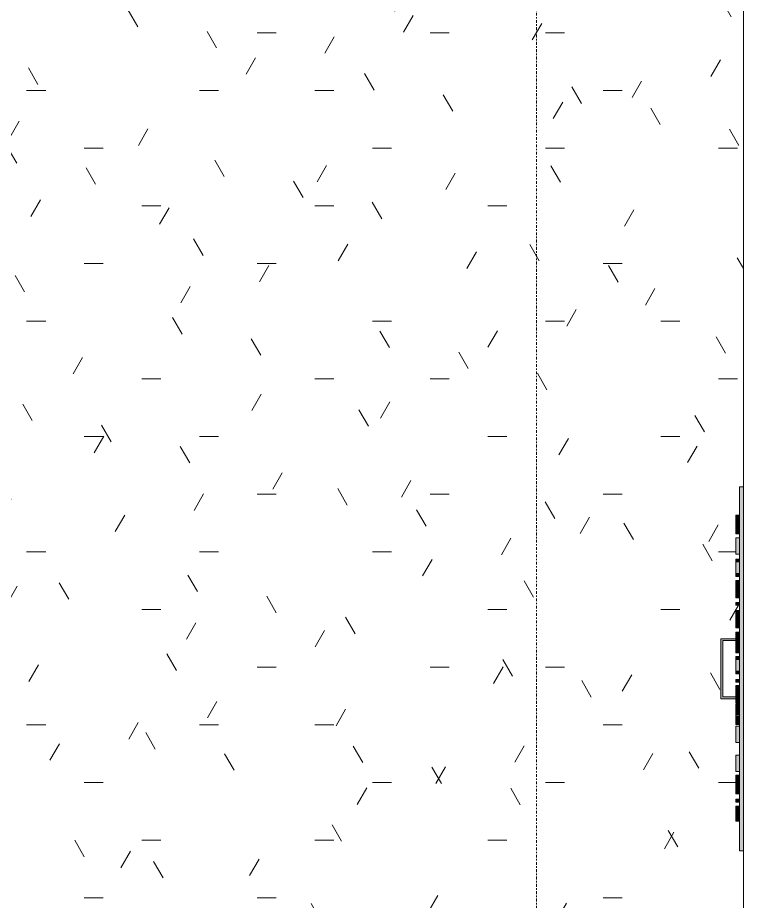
# Model space of a CAD drawing. Header units: inches. Extents: x 1718 to 6958, y -253 to 585.
# Drawn here: x 5337.7 to 5386.1, y -119.6 to -60.8 of the extents above; entities that cross this region are included whole.
import ezdxf

# ---------------------------------------------------------------- set-up
doc = ezdxf.new("R2010")
doc.units = ezdxf.units.IN
doc.header["$MEASUREMENT"] = 0
doc.linetypes.add('Dash Dot 3_16_', pattern=[0.3125, 0.1875, -0.0625, 0, -0.0625])
for name, color, linetype, lineweight in [('0-2', 250, 'Continuous', 9), ('0-4', 10, 'Continuous', 5), ('A-ANNO-SYMB-1', 150, 'Dash Dot 3_16_', 9), ('A-WALL-PATT-2', 250, 'Continuous', 9), ('E-FIRE-1', 253, 'Continuous', 9), ('E-FIRE-2', 250, 'Continuous', 9), ('I-WALL-3', 250, 'Continuous', 9)]:
    doc.layers.add(name, color=color, linetype=linetype, lineweight=lineweight)

# ---------------------------------------------------------------- blocks, each defined once
blk = doc.blocks.new('104416 - Fire Extinguishers - Wall - Class A - Light - 2A-2206155-BUILDING ELEVATION - COURTYARD - LOOKING EAST')
at = {"layer": 'E-FIRE-1'}
for points in [[(-3359.274, -116.25), (-3359.274, -92), (-3359.524, -92), (-3359.524, -116.25)], [(-3359.774, -106.125), (-3359.783, -106), (-3360.649, -106), (-3360.649, -102.25), (-3359.774, -102.25), (-3359.783, -102.125), (-3360.774, -102.125), (-3360.774, -106.125), (-3359.783, -106.125)]]:
    blk.add_hatch(color=256, dxfattribs=at).paths.add_polyline_path(points, flags=0)
at = {"layer": 'E-FIRE-2'}
for points in [[(-3359.524, -94.106), (-3359.524, -93.891), (-3359.774, -93.891), (-3359.774, -94.106)], [(-3359.774, -94.298), (-3359.524, -94.298), (-3359.524, -94.106), (-3359.774, -94.106)], [(-3359.524, -94.437), (-3359.524, -94.298), (-3359.774, -94.298), (-3359.774, -94.437)], [(-3359.524, -94.534), (-3359.524, -94.437), (-3359.774, -94.437), (-3359.774, -94.534)], [(-3359.524, -94.622), (-3359.524, -94.534), (-3359.774, -94.534), (-3359.774, -94.622)], [(-3359.524, -94.729), (-3359.524, -94.622), (-3359.774, -94.622), (-3359.774, -94.729)], [(-3359.524, -94.952), (-3359.524, -94.729), (-3359.774, -94.729), (-3359.774, -94.952)], [(-3359.524, -95.137), (-3359.524, -94.952), (-3359.774, -94.952), (-3359.774, -95.137)], [(-3359.524, -96.498), (-3359.524, -95.413), (-3359.774, -95.413), (-3359.774, -96.498)], [(-3359.524, -97.006), (-3359.524, -96.821), (-3359.774, -96.821), (-3359.774, -97.006)], [(-3359.524, -97.79), (-3359.524, -97.006), (-3359.774, -97.006), (-3359.774, -97.79)], [(-3359.524, -97.975), (-3359.524, -97.79), (-3359.774, -97.79), (-3359.774, -97.975)], [(-3359.524, -98.318), (-3359.524, -98.252), (-3359.774, -98.275), (-3359.774, -98.318)], [(-3359.524, -98.508), (-3359.524, -98.318), (-3359.774, -98.318), (-3359.774, -98.508)], [(-3359.524, -98.788), (-3359.524, -98.508), (-3359.774, -98.508), (-3359.774, -98.788)], [(-3359.524, -99.117), (-3359.524, -98.788), (-3359.774, -98.788), (-3359.774, -99.117)], [(-3359.524, -99.326), (-3359.524, -99.117), (-3359.774, -99.151), (-3359.774, -99.326)], [(-3359.524, -99.406), (-3359.524, -99.326), (-3359.774, -99.326), (-3359.774, -99.406)], [(-3359.524, -99.89), (-3359.524, -99.706), (-3359.774, -99.706), (-3359.774, -99.89)], [(-3359.524, -100.287), (-3359.524, -100.237), (-3359.774, -100.237), (-3359.774, -100.287)], [(-3359.524, -100.467), (-3359.524, -100.287), (-3359.774, -100.287), (-3359.774, -100.467)], [(-3359.524, -100.81), (-3359.524, -100.467), (-3359.774, -100.467), (-3359.774, -100.81)], [(-3359.774, -101.147), (-3359.524, -101.147), (-3359.524, -100.81), (-3359.774, -100.81)], [(-3359.774, -101.334), (-3359.524, -101.334), (-3359.524, -101.147), (-3359.774, -101.187)], [(-3359.524, -101.39), (-3359.524, -101.334), (-3359.774, -101.334), (-3359.774, -101.39)], [(-3359.524, -101.987), (-3359.524, -101.69), (-3359.774, -101.69), (-3359.774, -101.987)], [(-3359.524, -102.3), (-3359.524, -101.987), (-3359.774, -101.987), (-3359.774, -102.3)], [(-3359.524, -102.694), (-3359.524, -102.3), (-3359.774, -102.3), (-3359.774, -102.694)], [(-3359.774, -102.962), (-3359.524, -102.962), (-3359.524, -102.694), (-3359.774, -102.694)], [(-3359.524, -103.052), (-3359.524, -102.962), (-3359.774, -102.962), (-3359.774, -103.052)], [(-3359.524, -103.503), (-3359.524, -103.306), (-3359.774, -103.306), (-3359.774, -103.503)], [(-3359.524, -104.275), (-3359.524, -103.503), (-3359.774, -103.503), (-3359.774, -104.275)], [(-3359.524, -104.46), (-3359.524, -104.275), (-3359.774, -104.275), (-3359.774, -104.46)], [(-3359.524, -105.013), (-3359.524, -104.829), (-3359.774, -104.829), (-3359.774, -105.013)], [(-3359.524, -105.729), (-3359.524, -105.244), (-3359.774, -105.244), (-3359.774, -105.729)], [(-3359.524, -105.913), (-3359.524, -105.729), (-3359.774, -105.729), (-3359.774, -105.913)], [(-3359.524, -106.398), (-3359.524, -105.913), (-3359.774, -105.913), (-3359.774, -106.398)], [(-3359.524, -106.689), (-3359.524, -106.467), (-3359.774, -106.467), (-3359.774, -106.689)], [(-3359.524, -107.068), (-3359.524, -106.689), (-3359.774, -106.689), (-3359.774, -107.068)], [(-3359.774, -107.147), (-3359.524, -107.147), (-3359.524, -107.068), (-3359.774, -107.068)], [(-3359.774, -107.234), (-3359.524, -107.234), (-3359.524, -107.147), (-3359.774, -107.17)], [(-3359.524, -107.604), (-3359.524, -107.234), (-3359.774, -107.259), (-3359.774, -107.604)], [(-3359.524, -107.829), (-3359.524, -107.604), (-3359.774, -107.604), (-3359.774, -107.829)], [(-3359.524, -109.029), (-3359.524, -107.944), (-3359.774, -107.944), (-3359.774, -109.029)], [(-3359.524, -110.967), (-3359.524, -109.883), (-3359.774, -109.883), (-3359.774, -110.967)], [(-3359.524, -111.413), (-3359.524, -111.199), (-3359.774, -111.199), (-3359.774, -111.413)], [(-3359.774, -111.606), (-3359.524, -111.606), (-3359.524, -111.413), (-3359.774, -111.413)], [(-3359.524, -111.744), (-3359.524, -111.606), (-3359.774, -111.606), (-3359.774, -111.744)], [(-3359.524, -111.842), (-3359.524, -111.744), (-3359.774, -111.744), (-3359.774, -111.842)], [(-3359.524, -111.93), (-3359.524, -111.842), (-3359.774, -111.842), (-3359.774, -111.93)], [(-3359.524, -112.037), (-3359.524, -111.93), (-3359.774, -111.93), (-3359.774, -112.037)], [(-3359.524, -112.26), (-3359.524, -112.037), (-3359.774, -112.037), (-3359.774, -112.26)], [(-3359.524, -112.444), (-3359.524, -112.26), (-3359.774, -112.26), (-3359.774, -112.444)], [(-3359.524, -112.998), (-3359.524, -112.813), (-3359.774, -112.813), (-3359.774, -112.998)], [(-3359.524, -113.39), (-3359.524, -113.275), (-3359.774, -113.275), (-3359.774, -113.39)], [(-3359.524, -114.083), (-3359.524, -113.39), (-3359.774, -113.39), (-3359.774, -114.083)], [(-3359.774, -114.267), (-3359.524, -114.267), (-3359.524, -114.083), (-3359.774, -114.083)]]:
    blk.add_hatch(color=256, dxfattribs=at).paths.add_polyline_path(points, flags=0)
for p, q in [((-3359.524, -116.25), (-3359.524, -92)), ((-3359.524, -92), (-3359.274, -92)), ((-3359.774, -94.106), (-3359.774, -93.891)), ((-3359.524, -93.891), (-3359.774, -93.891)), ((-3359.774, -94.298), (-3359.774, -94.106)), ((-3359.524, -94.106), (-3359.774, -94.106)), ((-3359.774, -94.437), (-3359.774, -94.298)), ((-3359.524, -94.298), (-3359.774, -94.298)), ((-3359.774, -94.534), (-3359.774, -94.437)), ((-3359.524, -94.437), (-3359.774, -94.437)), ((-3359.774, -94.622), (-3359.774, -94.534)), ((-3359.524, -94.534), (-3359.774, -94.534)), ((-3359.774, -94.729), (-3359.774, -94.622)), ((-3359.524, -94.622), (-3359.774, -94.622)), ((-3359.774, -94.952), (-3359.774, -94.729)), ((-3359.524, -94.729), (-3359.774, -94.729)), ((-3359.774, -95.137), (-3359.774, -94.952)), ((-3359.524, -94.952), (-3359.774, -94.952)), ((-3359.774, -95.137), (-3359.524, -95.137)), ((-3359.774, -96.498), (-3359.774, -95.413)), ((-3359.524, -95.413), (-3359.774, -95.413)), ((-3359.774, -96.498), (-3359.524, -96.498)), ((-3359.774, -97.006), (-3359.774, -96.821)), ((-3359.524, -96.821), (-3359.774, -96.821)), ((-3359.774, -97.79), (-3359.774, -97.006)), ((-3359.524, -97.006), (-3359.774, -97.006)), ((-3359.774, -97.975), (-3359.774, -97.79)), ((-3359.524, -97.79), (-3359.774, -97.79)), ((-3359.774, -97.975), (-3359.524, -97.975)), ((-3359.774, -98.318), (-3359.774, -98.252)), ((-3359.524, -98.252), (-3359.774, -98.252)), ((-3359.774, -98.508), (-3359.774, -98.318)), ((-3359.524, -98.318), (-3359.774, -98.318)), ((-3359.774, -98.788), (-3359.774, -98.508)), ((-3359.524, -98.508), (-3359.774, -98.508)), ((-3359.774, -99.117), (-3359.774, -98.788)), ((-3359.524, -98.788), (-3359.774, -98.788)), ((-3359.774, -99.326), (-3359.774, -99.117)), ((-3359.524, -99.117), (-3359.774, -99.117)), ((-3359.774, -99.406), (-3359.774, -99.326)), ((-3359.524, -99.326), (-3359.774, -99.326)), ((-3359.774, -99.406), (-3359.524, -99.406)), ((-3359.774, -99.89), (-3359.774, -99.706)), ((-3359.524, -99.706), (-3359.774, -99.706)), ((-3359.774, -99.89), (-3359.524, -99.89)), ((-3359.774, -100.287), (-3359.774, -100.237)), ((-3359.524, -100.237), (-3359.774, -100.237)), ((-3359.774, -100.467), (-3359.774, -100.287)), ((-3359.524, -100.287), (-3359.774, -100.287)), ((-3359.774, -100.81), (-3359.774, -100.467)), ((-3359.524, -100.467), (-3359.774, -100.467)), ((-3359.774, -101.147), (-3359.774, -100.81)), ((-3359.524, -100.81), (-3359.774, -100.81)), ((-3359.774, -101.334), (-3359.774, -101.147)), ((-3359.524, -101.147), (-3359.774, -101.147)), ((-3359.774, -101.39), (-3359.774, -101.334)), ((-3359.524, -101.334), (-3359.774, -101.334)), ((-3359.524, -101.39), (-3359.774, -101.39)), ((-3359.774, -101.987), (-3359.774, -101.69)), ((-3359.524, -101.69), (-3359.774, -101.69)), ((-3360.774, -102.125), (-3360.774, -106.125)), ((-3359.783, -102.125), (-3360.774, -102.125)), ((-3360.649, -106), (-3360.649, -102.25)), ((-3360.649, -102.25), (-3359.783, -102.25)), ((-3359.774, -102.3), (-3359.774, -101.987)), ((-3359.524, -101.987), (-3359.774, -101.987)), ((-3359.774, -102.694), (-3359.774, -102.3)), ((-3359.524, -102.3), (-3359.774, -102.3)), ((-3359.774, -102.962), (-3359.774, -102.694)), ((-3359.524, -102.694), (-3359.774, -102.694)), ((-3359.774, -103.052), (-3359.774, -102.962)), ((-3359.524, -102.962), (-3359.774, -102.962)), ((-3359.524, -103.052), (-3359.774, -103.052)), ((-3359.774, -103.503), (-3359.774, -103.306)), ((-3359.524, -103.306), (-3359.774, -103.306)), ((-3359.774, -104.275), (-3359.774, -103.503)), ((-3359.524, -103.503), (-3359.774, -103.503)), ((-3359.774, -104.46), (-3359.774, -104.275)), ((-3359.524, -104.275), (-3359.774, -104.275)), ((-3359.774, -104.46), (-3359.524, -104.46)), ((-3359.774, -105.013), (-3359.774, -104.829)), ((-3359.524, -104.829), (-3359.774, -104.829)), ((-3359.774, -105.013), (-3359.524, -105.013)), ((-3359.774, -105.729), (-3359.774, -105.244)), ((-3359.524, -105.244), (-3359.774, -105.244)), ((-3359.774, -105.913), (-3359.774, -105.729)), ((-3359.524, -105.729), (-3359.774, -105.729)), ((-3360.774, -106.125), (-3359.783, -106.125)), ((-3359.783, -106), (-3360.649, -106)), ((-3359.774, -106.398), (-3359.774, -105.913)), ((-3359.774, -105.913), (-3359.524, -105.913)), ((-3359.524, -106.398), (-3359.774, -106.398)), ((-3359.774, -106.689), (-3359.774, -106.467)), ((-3359.524, -106.467), (-3359.774, -106.467)), ((-3359.774, -107.068), (-3359.774, -106.689)), ((-3359.524, -106.689), (-3359.774, -106.689)), ((-3359.774, -107.147), (-3359.774, -107.068)), ((-3359.774, -107.234), (-3359.774, -107.147)), ((-3359.524, -107.147), (-3359.774, -107.147)), ((-3359.774, -107.604), (-3359.774, -107.234)), ((-3359.774, -107.829), (-3359.774, -107.604)), ((-3359.524, -107.604), (-3359.774, -107.604)), ((-3359.774, -107.829), (-3359.524, -107.829)), ((-3359.774, -109.029), (-3359.774, -107.944)), ((-3359.524, -107.944), (-3359.774, -107.944)), ((-3359.774, -109.029), (-3359.524, -109.029)), ((-3359.774, -110.967), (-3359.774, -109.883)), ((-3359.524, -109.883), (-3359.774, -109.883)), ((-3359.774, -110.967), (-3359.524, -110.967)), ((-3359.774, -111.413), (-3359.774, -111.199)), ((-3359.524, -111.199), (-3359.774, -111.199)), ((-3359.774, -111.606), (-3359.774, -111.413)), ((-3359.524, -111.413), (-3359.774, -111.413)), ((-3359.774, -111.744), (-3359.774, -111.606)), ((-3359.524, -111.606), (-3359.774, -111.606)), ((-3359.774, -111.842), (-3359.774, -111.744)), ((-3359.524, -111.744), (-3359.774, -111.744)), ((-3359.774, -111.93), (-3359.774, -111.842)), ((-3359.524, -111.842), (-3359.774, -111.842)), ((-3359.774, -112.037), (-3359.774, -111.93)), ((-3359.524, -111.93), (-3359.774, -111.93)), ((-3359.774, -112.26), (-3359.774, -112.037)), ((-3359.524, -112.037), (-3359.774, -112.037)), ((-3359.774, -112.444), (-3359.774, -112.26)), ((-3359.524, -112.26), (-3359.774, -112.26)), ((-3359.774, -112.444), (-3359.524, -112.444)), ((-3359.774, -112.998), (-3359.774, -112.813)), ((-3359.524, -112.813), (-3359.774, -112.813)), ((-3359.774, -112.998), (-3359.524, -112.998)), ((-3359.774, -113.39), (-3359.774, -113.275)), ((-3359.524, -113.275), (-3359.774, -113.275)), ((-3359.774, -114.083), (-3359.774, -113.39)), ((-3359.524, -113.39), (-3359.774, -113.39)), ((-3359.774, -114.267), (-3359.774, -114.083)), ((-3359.524, -114.083), (-3359.774, -114.083)), ((-3359.774, -114.267), (-3359.524, -114.267)), ((-3359.274, -116.25), (-3359.524, -116.25))]:
    blk.add_line(p, q, dxfattribs=at)
blk = doc.blocks.new('CTR - 1st Phase - Common Walls_rvt-2-BUILDING ELEVATION - COURTYARD - LOOKING EAST')
at = {"layer": 'I-WALL-3'}
blk.add_line((-3359.274, -152), (-3359.274, -21), dxfattribs=at)
at = {"layer": '0-2'}
blk.add_blockref('104416 - Fire Extinguishers - Wall - Class A - Light - 2A-2206155-BUILDING ELEVATION - COURTYARD - LOOKING EAST', (0, 0), dxfattribs=at)
blk = doc.blocks.new('CTR - 1st Phase - Structure_rvt-2-BUILDING ELEVATION - COURTYARD - LOOKING EAST')
at = {"layer": 'A-WALL-PATT-2'}
h = blk.add_hatch(dxfattribs=at)
h.set_pattern_fill('FP_72', color=256, style=0, pattern_type=2)
h.set_pattern_definition([(0, (-1688.897, 68.768), (15.36, 3.84), [1.267, -10.253, 1.267, -10.253, -61.44]), (0, (-1688.897, 68.768), (15.36, 3.84), [-23.04, 1.267, -21.773, 1.267, -10.253, -26.88]), (0, (-1688.897, 68.768), (15.36, 3.84), [-57.6, 1.267, -6.413, 1.267, -17.933]), (120, (-1683.137, 70.688), (-11.0055376, 11.38215), [1.267, -10.253, 1.267, -10.253, -61.44]), (120, (-1683.137, 70.688), (-11.0055376, 11.38215), [-23.04, 1.267, -21.773, 1.267, -10.253, -26.88]), (120, (-1683.137, 70.688), (-11.0055376, 11.38215), [-57.6, 1.267, -6.413, 1.267, -17.933]), (240, (-1681.217, 78.368), (-4.3544624, -15.22215), [1.267, -10.253, 1.267, -10.253, -61.44]), (240, (-1681.217, 78.368), (-4.3544624, -15.22215), [-23.04, 1.267, -21.773, 1.267, -10.253, -26.88]), (240, (-1681.217, 78.368), (-4.3544624, -15.22215), [-57.6, 1.267, -6.413, 1.267, -17.933])])
h.paths.add_polyline_path([(-3359.274, -152), (-3359.274, -116.25), (-3359.524, -116.25), (-3359.524, -114.267), (-3359.774, -114.267), (-3359.774, -113.275), (-3359.524, -113.275), (-3359.524, -112.998), (-3359.774, -112.998), (-3359.774, -112.813), (-3359.524, -112.813), (-3359.524, -112.444), (-3359.774, -112.444), (-3359.774, -111.199), (-3359.524, -111.199), (-3359.524, -110.967), (-3359.774, -110.967), (-3359.774, -109.883), (-3359.524, -109.883), (-3359.524, -109.029), (-3359.774, -109.029), (-3359.774, -107.944), (-3359.524, -107.944), (-3359.524, -107.829), (-3359.774, -107.829), (-3359.774, -106.467), (-3359.524, -106.467), (-3359.524, -106.398), (-3359.774, -106.398), (-3359.783, -106.125), (-3360.774, -106.125), (-3360.774, -102.125), (-3359.774, -102.11), (-3359.774, -101.69), (-3359.524, -101.69), (-3359.524, -101.39), (-3359.774, -101.39), (-3359.774, -100.237), (-3359.524, -100.237), (-3359.524, -99.89), (-3359.774, -99.89), (-3359.774, -99.706), (-3359.524, -99.706), (-3359.524, -99.406), (-3359.774, -99.406), (-3359.774, -98.252), (-3359.524, -98.252), (-3359.524, -97.975), (-3359.774, -97.975), (-3359.774, -96.821), (-3359.524, -96.821), (-3359.524, -96.498), (-3359.774, -96.498), (-3359.774, -95.413), (-3359.524, -95.413), (-3359.524, -95.137), (-3359.774, -95.137), (-3359.774, -93.891), (-3359.524, -93.891), (-3359.524, -92), (-3359.274, -92), (-3359.274, -21), (-3433.324, -21), (-3433.324, -151.75), (-3416.086, -151.75), (-3416.047, -151.467), (-3405.688, -149.133), (-3405.682, -149.158), (-3405.333, -149.055), (-3405.204, -148.868), (-3405.146, -148.619), (-3405.146, -146.016), (-3406.927, -146.016), (-3406.927, -145.701), (-3408, -145.485), (-3408.835, -145.221), (-3409.494, -144.931), (-3421.471, -139.284), (-3425.72, -137.312), (-3426.63, -136.719), (-3427.332, -135.823), (-3427.398, -135.46), (-3427.343, -134.816), (-3427.285, -134.396), (-3427.187, -134.155), (-3427.085, -134.062), (-3426.63, -134.052), (-3411.055, -133.924), (-3410.375, -133.864), (-3409.593, -133.71), (-3409.201, -133.561), (-3408.196, -133.009), (-3407.436, -132.343), (-3406.661, -131.429), (-3405.825, -130.133), (-3404.995, -128.52), (-3403.976, -126.041), (-3403.191, -123.678), (-3402.93, -122.841), (-3402.663, -122.53), (-3402.332, -122.335), (-3402.02, -122.242), (-3401.681, -122.214), (-3401.142, -122.265), (-3398.662, -122.634), (-3396.015, -123.18), (-3395.812, -123.196), (-3394.624, -123.244), (-3393.168, -123.171), (-3391.98, -122.984), (-3391.318, -122.744), (-3391.142, -122.604), (-3391.092, -122.455), (-3391.055, -122.258), (-3390.892, -122.216), (-3388.951, -122.481), (-3388.942, -126.901), (-3389.034, -129.552), (-3389.272, -132.237), (-3389.364, -133.063), (-3378.28, -133.97), (-3374.997, -133.867), (-3374.292, -133.775), (-3373.349, -133.493), (-3372.614, -133.053), (-3371.902, -132.429), (-3371.084, -131.379), (-3370.534, -130.439), (-3369.911, -129.245), (-3369.226, -127.649), (-3368.631, -125.958), (-3367.53, -122.606), (-3367.219, -122.208), (-3366.899, -121.957), (-3366.553, -121.79), (-3366.259, -121.725), (-3366.017, -121.723), (-3363.506, -121.995), (-3362.68, -122.394), (-3362.49, -122.563), (-3362.6, -125.412), (-3362.814, -128.112), (-3363.107, -130.346), (-3363.539, -132.524), (-3363.787, -133.458), (-3364.09, -134.435), (-3364.439, -135.388), (-3364.842, -136.326), (-3365.287, -137.21), (-3365.788, -138.064), (-3366.343, -138.878), (-3366.976, -139.676), (-3367.664, -140.421), (-3368.401, -141.112), (-3369.162, -141.729), (-3370.141, -142.411), (-3371.19, -143.03), (-3372.296, -143.583), (-3373.6, -144.139), (-3374.651, -144.504), (-3375.717, -144.832), (-3376.623, -145.124), (-3376.585, -148.727), (-3376.449, -149.018), (-3376.387, -149.1), (-3376.249, -149.134), (-3372.352, -149.728), (-3361.351, -151.511), (-3361.314, -151.88), (-3361.776, -151.882), (-3361.776, -152), (-3359.783, -152)], flags=0)
h.paths.add_polyline_path([(-3365.213, -151.75), (-3363.347, -151.75), (-3376.552, -150.048), (-3376.555, -150.132), (-3376.623, -150.382), (-3376.629, -150.869), (-3378.575, -150.869), (-3378.615, -150.185), (-3383.258, -151.019), (-3387.146, -151.75), (-3365.324, -151.75)], flags=0)
h.paths.add_polyline_path([(-3398.276, -151.75), (-3396.254, -151.749), (-3402.954, -150.553), (-3403.106, -150.799), (-3403.172, -150.81), (-3403.209, -150.875), (-3405.25, -150.875), (-3405.286, -150.723), (-3405.387, -150.558), (-3412.023, -151.75), (-3398.467, -151.75)], flags=0)
h.paths.add_polyline_path([(-3389.536, -151.75), (-3389.503, -151.471), (-3378.73, -148.986), (-3378.613, -148.806), (-3378.575, -148.624), (-3378.608, -145.306), (-3391.838, -140.054), (-3392.712, -141.16), (-3393.523, -141.989), (-3394.818, -143.008), (-3396.2, -143.834), (-3397.68, -144.568), (-3400.232, -145.463), (-3400.973, -145.63), (-3401.359, -145.722), (-3401.359, -146.016), (-3403.169, -146.057), (-3403.145, -148.686), (-3403.169, -148.713), (-3402.968, -149.016), (-3402.784, -149.127), (-3401.681, -149.339), (-3394.613, -150.924), (-3392.21, -151.471), (-3392.168, -151.75), (-3389.537, -151.75)], flags=0)
h.paths.add_polyline_path([(-3404.002, -150.455), (-3404.025, -150.41), (-3404.025, -150.448)], flags=0)
h.paths.add_polyline_path([(-3376.976, -150.146), (-3376.793, -150.083), (-3376.831, -150.061), (-3376.94, -150.118)], flags=0)
h.paths.add_polyline_path([(-3376.702, -150.048), (-3376.717, -150.034), (-3376.704, -150.048)], flags=0)
h.paths.add_polyline_path([(-3404.646, -149.113), (-3404.805, -149.153), (-3404.66, -149.117)], flags=0)
h.paths.add_polyline_path([(-3403.178, -149.251), (-3403.622, -149.113), (-3404.725, -149.147), (-3404.66, -149.164), (-3404.025, -149.131), (-3403.391, -149.206), (-3403.311, -149.223)], flags=0)
h.paths.add_polyline_path([(-3402.599, -149.181), (-3402.641, -149.17), (-3402.658, -149.17)], flags=0)
h.paths.add_polyline_path([(-3405.394, -149.113), (-3405.61, -149.148), (-3405.417, -149.117)], flags=0)
h.paths.add_polyline_path([(-3405.371, -149.113), (-3405.61, -149.153), (-3405.394, -149.117)], flags=0)
h.paths.add_polyline_path([(-3405.364, -149.027), (-3405.204, -148.838), (-3405.218, -148.933), (-3405.348, -149.017)], flags=0)
h.paths.add_polyline_path([(-3369.267, -141.691), (-3368.73, -141.237), (-3369.23, -141.66)], flags=0)
h.paths.add_polyline_path([(-3364.927, -136.242), (-3364.785, -135.891), (-3364.865, -136.088)], flags=0)
h.paths.add_polyline_path([(-3364.338, -135.039), (-3364.13, -134.447), (-3364.327, -135.008)], flags=0)
h.paths.add_polyline_path([(-3364.134, -134.361), (-3364.028, -133.978), (-3364.134, -134.357)], flags=0)
h.paths.add_polyline_path([(-3363.714, -132.701), (-3363.472, -131.7), (-3363.708, -132.676)], flags=0)
h.paths.add_polyline_path([(-3390.4, -132.37), (-3390.304, -131.921), (-3390.399, -132.368)], flags=0)
h.paths.add_polyline_path([(-3360.649, -106), (-3359.774, -106), (-3359.774, -105.244), (-3359.524, -105.244), (-3359.524, -105.013), (-3359.774, -105.013), (-3359.774, -104.829), (-3359.524, -104.829), (-3359.524, -104.46), (-3359.774, -104.46), (-3359.774, -103.306), (-3359.524, -103.306), (-3359.524, -103.052), (-3359.774, -103.052), (-3359.783, -102.25), (-3360.649, -102.25)], flags=0)

msp = doc.modelspace()

# ---------------------------------------------------------------- linework, layer by layer
at = {"layer": 'A-ANNO-SYMB-1'}
msp.add_line((5372.279, -165.44), (5372.279, 438.998), dxfattribs=at)

# ---------------------------------------------------------------- block references
at = {"layer": '0-4'}
for name in ['CTR - 1st Phase - Structure_rvt-2-BUILDING ELEVATION - COURTYARD - LOOKING EAST', 'CTR - 1st Phase - Common Walls_rvt-2-BUILDING ELEVATION - COURTYARD - LOOKING EAST']:
    msp.add_blockref(name, (8745.326, 0), dxfattribs=at)

doc.saveas('drawing.dxf')
